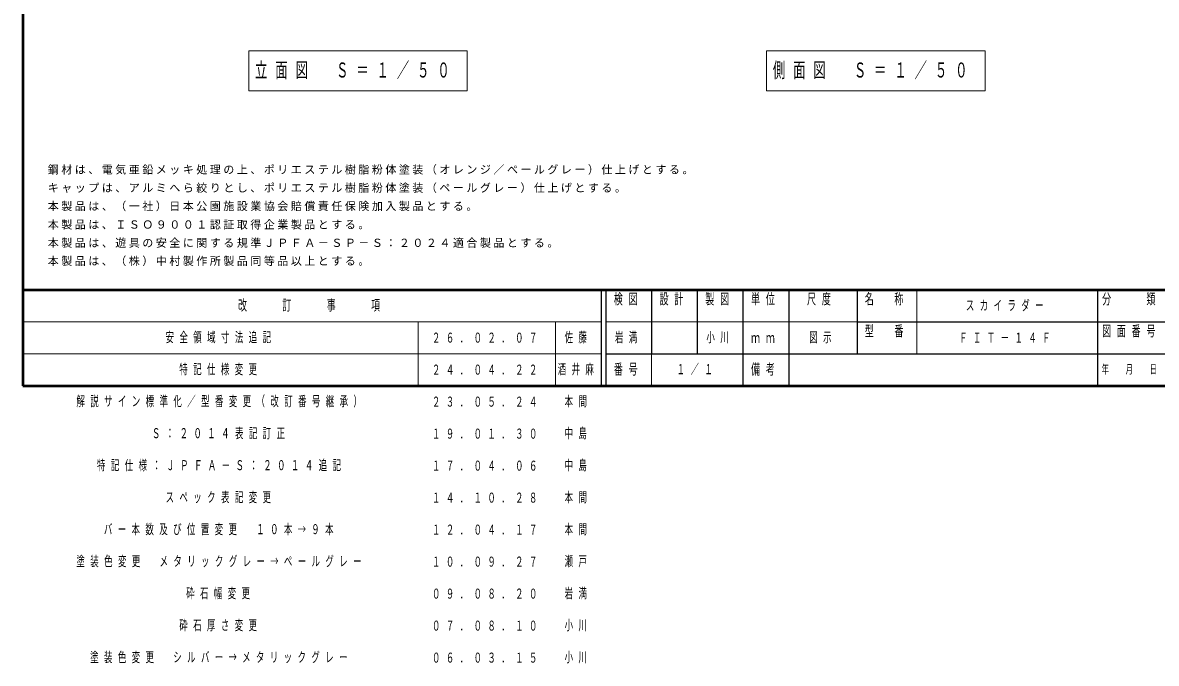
# Model space of a CAD drawing. Units: millimetres on the paper, with parts at other scales. Extents: x -365 to 10, y -61 to 257.
# Drawn here: x -365 to -117.1, y -60.7 to 79.4 of the extents above; entities that cross this region are included whole.
import ezdxf

# ---------------------------------------------------------------- set-up
doc = ezdxf.new("R2010")
doc.units = ezdxf.units.MM
doc.layers.add('LY_1', color=7, linetype='Continuous', lineweight=13)
doc.layers.add('LY_3', color=7, linetype='Continuous')
doc.styles.add('ＭＳ ゴシック', font='')
doc.styles.get('ＭＳ ゴシック').set_extended_font_data('MS Gothic')

msp = doc.modelspace()

# ---------------------------------------------------------------- linework, layer by layer
at = {"layer": 'LY_1', "lineweight": 50}
for p, q in [((-365, 257), (-365, 0)), ((-365, 21), (0, 21)), ((-365, 0), (0, 0))]:
    msp.add_line(p, q, dxfattribs=at)
at = {"layer": 'LY_1'}
for p, q in [((-315.581, 73.28), (-315.581, 64.48)), ((-267.781, 73.28), (-315.581, 73.28)), ((-267.781, 64.48), (-267.781, 73.28)), ((-202.352, 73.28), (-202.352, 64.48)), ((-154.552, 73.28), (-202.352, 73.28)), ((-154.552, 64.48), (-154.552, 73.28)), ((-315.581, 64.48), (-267.781, 64.48)), ((-202.352, 64.48), (-154.552, 64.48)), ((-169.5, 21), (-169.5, 7)), ((-365, 14), (-238.5, 14)), ((-278.5, 14), (-278.5, 0)), ((-248.5, 14), (-248.5, 0)), ((-237.5, 14), (-182.5, 14)), ((-365, 7), (-238.5, 7)), ((-227.5, 7), (-227.5, 0))]:
    msp.add_line(p, q, dxfattribs=at)
at = {"layer": 'LY_1', "color": 211, "lineweight": 25}
for p, q in [((-238.5, 21), (-238.5, 0)), ((-237.5, 21), (-237.5, 0)), ((-227.5, 21), (-227.5, 7)), ((-217.5, 21), (-217.5, 7)), ((-207.5, 21), (-207.5, 0)), ((-197.5, 21), (-197.5, 7)), ((-182.5, 21), (-182.5, 7)), ((-130, 21), (-130, 0)), ((-182.5, 14), (-70, 14)), ((-237.5, 7), (0, 7))]:
    msp.add_line(p, q, dxfattribs=at)
at = {"layer": 'LY_1', "lineweight": 25}
msp.add_line((-197.5, 7), (-197.5, 0), dxfattribs=at)

# ---------------------------------------------------------------- texts
at = {"layer": 'LY_1', "style": 'ＭＳ ゴシック'}
for s, insert, char_height, attachment_point in [('\\T1.64;\\W0.6;立面図\u3000Ｓ＝１／５０', (-314.181, 68.88), 3.299, 4), ('\\T1.64;\\W0.6;側面図\u3000Ｓ＝１／５０', (-200.952, 68.88), 3.299, 4), ('\\T1.23;鋼材は、電気亜鉛メッキ処理の上、ポリエステル樹脂粉体塗装（オレンジ／ペールグレー）仕上げとする。', (-359.511, 46.166), 1.76, 7), ('\\T1.23;キャップは、アルミへら絞りとし、ポリエステル樹脂粉体塗装（ペールグレー）仕上げとする。', (-359.511, 42.166), 1.76, 7), ('\\T1.23;本製品は、（一社）日本公園施設業協会賠償責任保険加入製品とする。', (-359.511, 38.166), 1.76, 7), ('\\T1.23;本製品は、ＩＳＯ９００１認証取得企業製品とする。', (-359.511, 34.166), 1.76, 7), ('\\T1.23;本製品は、遊具の安全に関する規準ＪＰＦＡ－ＳＰ－Ｓ：２０２４適合製品とする。', (-359.511, 30.166), 1.76, 7), ('\\T1.23;本製品は、（株）中村製作所製品同等品以上とする。', (-359.511, 26.166), 1.76, 7), ('\\T1.64;\\W0.6;安全領域寸法追記', (-333.75, 10.5), 2.199, 4), ('\\T1.64;\\W0.6;２６．０２．０７', (-275.5, 10.5), 2.199, 4), ('\\T1.64;\\W0.6;佐藤', (-246.5, 10.5), 2.199, 4), ('\\T1.64;\\W0.6;小川', (-215.5, 10.5), 2.199, 4), ('\\T1.64;\\W0.6;ＦＩＴ－１４Ｆ', (-160.25, 10.5), 2.199, 4), ('\\T1.64;\\W0.6;特記仕様変更', (-330.75, 3.5), 2.199, 4), ('\\T1.64;\\W0.6;酒井麻', (-248, 3.5), 2.199, 4), ('\\T1.64;\\W0.6;２４．０４．２２', (-275.5, 3.5), 2.199, 4), ('\\T1.64;\\W0.6;解説サイン標準化／型番変更（改訂番号継承）', (-353.25, -3.5), 2.199, 4), ('\\T1.64;\\W0.6;２３．０５．２４', (-275.5, -3.5), 2.199, 4), ('\\T1.64;\\W0.6;本間', (-246.5, -3.5), 2.199, 4), ('\\T1.64;\\W0.6;Ｓ：２０１４表記訂正', (-336.75, -10.5), 2.199, 4), ('\\T1.64;\\W0.6;１９．０１．３０', (-275.5, -10.5), 2.199, 4), ('\\T1.64;\\W0.6;中島', (-246.5, -10.5), 2.199, 4), ('\\T1.64;\\W0.6;特記仕様：ＪＰＦＡ－Ｓ：２０１４追記', (-348.75, -17.5), 2.199, 4), ('\\T1.64;\\W0.6;１７．０４．０６', (-275.5, -17.5), 2.199, 4), ('\\T1.64;\\W0.6;中島', (-246.5, -17.5), 2.199, 4), ('\\T1.64;\\W0.6;スペック表記変更', (-333.75, -24.5), 2.199, 4), ('\\T1.64;\\W0.6;１４．１０．２８', (-275.5, -24.5), 2.199, 4), ('\\T1.64;\\W0.6;本間', (-246.5, -24.5), 2.199, 4), ('\\T1.64;\\W0.6;バー本数及び位置変更\u3000１０本→９本', (-347.25, -31.5), 2.199, 4), ('\\T1.64;\\W0.6;１２．０４．１７', (-275.5, -31.5), 2.199, 4), ('\\T1.64;\\W0.6;本間', (-246.5, -31.5), 2.199, 4), ('\\T1.64;\\W0.6;塗装色変更\u3000メタリックグレー→ペールグレー', (-353.25, -38.5), 2.199, 4), ('\\T1.64;\\W0.6;瀬戸', (-246.5, -38.5), 2.199, 4), ('\\T1.64;\\W0.6;１０．０９．２７', (-275.5, -38.5), 2.199, 4), ('\\T1.64;\\W0.6;砕石幅変更', (-329.25, -45.5), 2.199, 4), ('\\T1.64;\\W0.6;０９．０８．２０', (-275.5, -45.5), 2.199, 4), ('\\T1.64;\\W0.6;岩満', (-246.5, -45.5), 2.199, 4), ('\\T1.64;\\W0.6;砕石厚さ変更', (-330.75, -52.5), 2.199, 4), ('\\T1.64;\\W0.6;０７．０８．１０', (-275.5, -52.5), 2.199, 4), ('\\T1.64;\\W0.6;小川', (-246.5, -52.5), 2.199, 4), ('\\T1.64;\\W0.6;塗装色変更\u3000シルバー→メタリックグレー', (-350.25, -59.5), 2.199, 4), ('\\T1.64;\\W0.6;０６．０３．１５', (-275.5, -59.5), 2.199, 4), ('\\T1.64;\\W0.6;小川', (-246.5, -59.5), 2.199, 4)]:
    msp.add_mtext(s, dxfattribs=dict(at, insert=insert, char_height=char_height, attachment_point=attachment_point))
at = {"layer": 'LY_1', "color": 4, "style": 'ＭＳ ゴシック'}
for s, insert, char_height, attachment_point in [('\\T1.64;\\W0.6;検図', (-232.5, 20.167), 2.346, 2), ('\\T1.64;\\W0.6;設計', (-222.5, 20.167), 2.346, 2), ('\\T1.64;\\W0.6;製図', (-212.5, 20.167), 2.346, 2), ('\\T1.64;\\W0.6;単位', (-202.5, 20.167), 2.346, 2), ('\\T1.64;\\W0.6;尺度', (-190.25, 20.167), 2.346, 2), ('\\T1.64;\\W0.6;名\u3000称', (-176, 20.167), 2.346, 2), ('\\T1.64;\\W0.6;分\u3000\u3000類', (-122.5, 20.167), 2.346, 2), ('\\T1.64;\\W0.6;改\u3000\u3000訂\u3000\u3000事\u3000\u3000項', (-301.75, 17.5), 2.346, 5), ('\\T1.64;\\W0.6;型\u3000番', (-176, 13.167), 2.346, 2), ('\\T1.64;\\W0.6;図面番号', (-122.5, 13.167), 2.346, 2), ('\\T1.64;\\W0.6;ｍｍ', (-202.5, 10.5), 2.346, 5), ('\\T1.64;\\W0.6;番号', (-232.5, 3.5), 2.346, 5), ('\\T1.64;\\W0.6;備考', (-202.5, 3.5), 2.346, 5), ('\\T1.64;\\W0.6;年\u3000月\u3000日', (-122.5, 3.5), 1.906, 5)]:
    msp.add_mtext(s, dxfattribs=dict(at, insert=insert, char_height=char_height, attachment_point=attachment_point))
at = {"layer": 'LY_3', "char_height": 2.199, "attachment_point": 4, "style": 'ＭＳ ゴシック'}
for s, insert in [('\\T1.64;\\W0.6;スカイラダー', (-158.75, 17.5)), ('\\T1.64;\\W0.6;岩満', (-235.5, 10.5)), ('\\T1.64;\\W0.6;図示', (-193, 10.5)), ('\\T1.64;\\W0.6;１／１', (-222, 3.5))]:
    msp.add_mtext(s, dxfattribs=dict(at, insert=insert))

doc.saveas('drawing.dxf')
